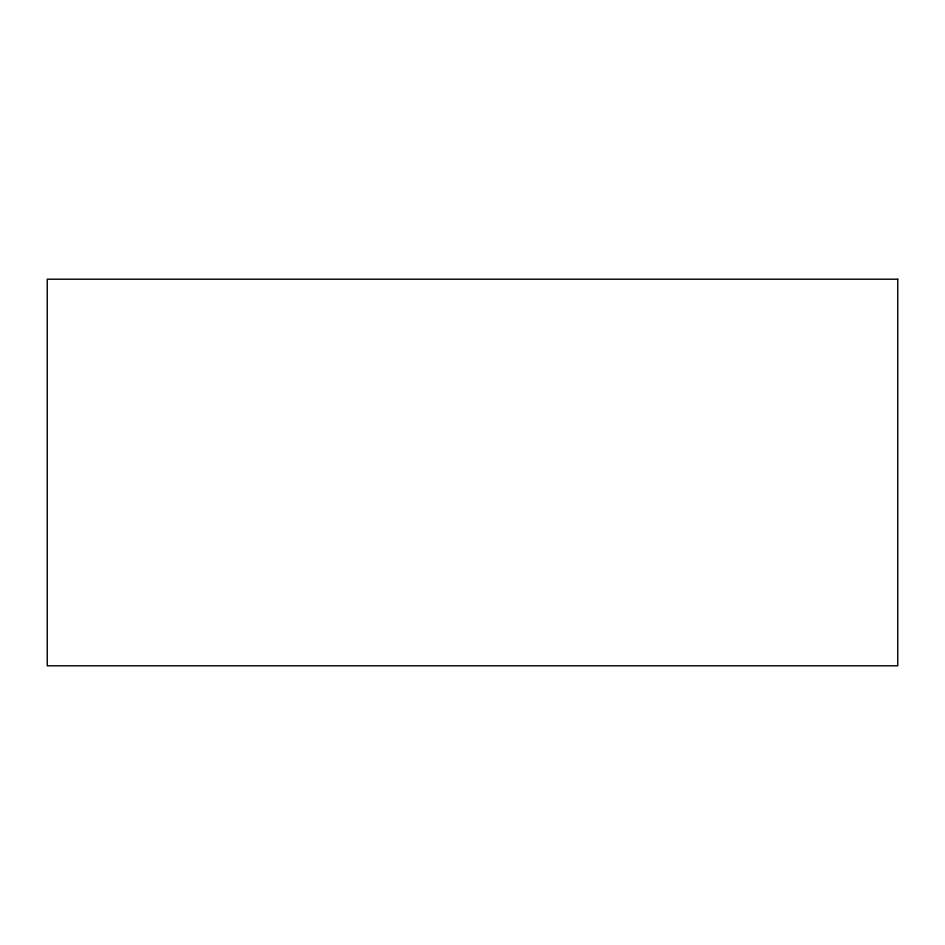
<?xml version="1.0" encoding="UTF-8"?>
<svg xmlns="http://www.w3.org/2000/svg" width="945" height="945" viewBox="0 0 945 945"><rect width="100%" height="100%" fill="white"/><g stroke="black" fill="none" stroke-linecap="round" stroke-linejoin="round"><path stroke-width="1.42" d="M897.75 279.2L47.25 279.2L47.25 665.8L897.75 665.8L897.75 279.2"/></g></svg>
